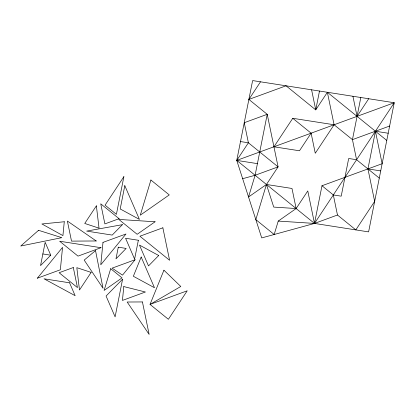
<?xml version="1.0" encoding="UTF-8"?>
<svg xmlns="http://www.w3.org/2000/svg" width="415" height="415" viewBox="0 0 415 415"><rect width="100%" height="100%" fill="white"/><g stroke="black" fill="none" stroke-linecap="round" stroke-linejoin="round"><path stroke-width="0.62" d="M389.623 126.03L375.435 131.239L382.132 163.718L321.983 185.744L314.492 223.431L261.72 237.919L236.758 160.398L252.616 80.577L394.25 102.738L368.603 231.897L314.497 223.431L278.237 221.076L274.18 234.496L255.827 219.613L266.446 184.473L278.086 166.866L267.224 114.307L248.87 99.424L260.511 81.812M360.817 97.509L352.449 139.637L356.578 159.718L379.279 178.113M321.983 185.744L333.323 194.941L337.473 215.017L355.826 229.894L374.657 201.4L367.939 168.91L375.435 131.239L388.191 133.231M319.493 91.041L315.742 109.876L286.054 85.806L248.87 99.424M292.772 118.301L273.942 146.791L299.48 150.78L311.115 133.174L292.772 118.301L334.096 124.765L352.449 139.637L375.414 131.223M386.759 140.426L327.378 92.28L315.742 109.876L311.598 89.801M368.707 98.744L357.071 116.35L352.921 96.27M37.386 278.195L62.541 247.371L60.357 269.781L37.376 278.19M50.749 255.204L40.546 265.616L45.162 242.319L50.749 255.204L42.849 253.964M278.237 221.076L296.144 208.548L291.994 188.472L266.451 184.473L248.538 196.995L255.106 175.275L267.224 114.307L244.243 122.716L248.393 142.791L278.086 166.866L255.111 175.28L242.645 178.699M337.473 215.017L314.497 223.431L236.758 160.398L248.393 142.791L240.498 141.556M356.578 159.718L348.688 158.478L341.213 196.171L333.318 194.936M367.939 168.91L380.711 170.913M257.425 163.635L236.758 160.398L394.25 102.738L314.497 223.431L307.78 190.947L296.144 208.548L273.734 207.09L266.446 184.473M327.378 92.28L334.096 124.765L315.265 153.249L311.115 133.174M64.278 221.755L62.924 235.601L41.91 223.976L64.278 221.755M102.987 242.391L100.783 264.796L125.973 233.993L102.987 242.391M123.794 286.573L122.435 300.419L145.411 292.01L123.794 286.573M118.27 247.19L115.982 258.841L126.165 248.424L118.27 247.19M123.888 176.671L116.402 214.353L105.057 205.16L123.888 176.671M124.811 185.671L120.189 208.958L139.414 219.395L124.811 185.671M122.591 279.186L115.105 316.873L106.074 296.035L122.591 279.186M138.351 240.259L134.6 259.095L125.579 238.257L138.351 240.259M110.686 268.687L104.118 290.412L122.031 277.884L110.686 268.687M150.904 180.027L140.291 215.172L169.263 194.915L150.904 180.027M141.173 257.02L133.35 276.271L154.473 287.73L141.173 257.02M163.93 270.201L150.028 304.413L168.381 319.291L187.217 290.801L150.028 304.413L180.79 286.48L163.93 270.201M96.373 205.85L84.738 223.457L99.04 228.167L96.373 205.85M91.129 272.39L79.493 289.992L76.827 267.675L91.129 272.39M135.088 259.733L122.503 275.145L112.112 268.147L135.088 259.733M122.399 224.671L112.2 235.087L86.662 231.098L122.399 224.671M158.706 255.51L148.508 265.911L139.476 245.073L158.706 255.51M38.564 230.315L20.75 246.022L61.814 237.66L38.564 230.315M95.517 250.608L84.188 260.101L103.034 288.264L95.517 250.608M155.06 221.781L137.152 234.299L118.799 219.421L155.06 221.781M162.867 227.799L139.902 236.223L169.59 260.283L162.867 227.799M119.084 218.7L104.886 223.898L100.736 203.817L119.084 218.7M100.995 247.703L78.015 256.117L59.667 241.24L100.995 247.703M73.31 267.53L59.106 272.728L77.46 287.605L73.31 267.53M96.207 240.97L71.52 241.12L67.375 221.045L96.213 240.975M142.428 301.938L127.172 302.021L149.141 334.423L142.428 301.938M69.564 282.802L44.026 278.802L75.141 295.688L69.564 282.802"/></g></svg>
